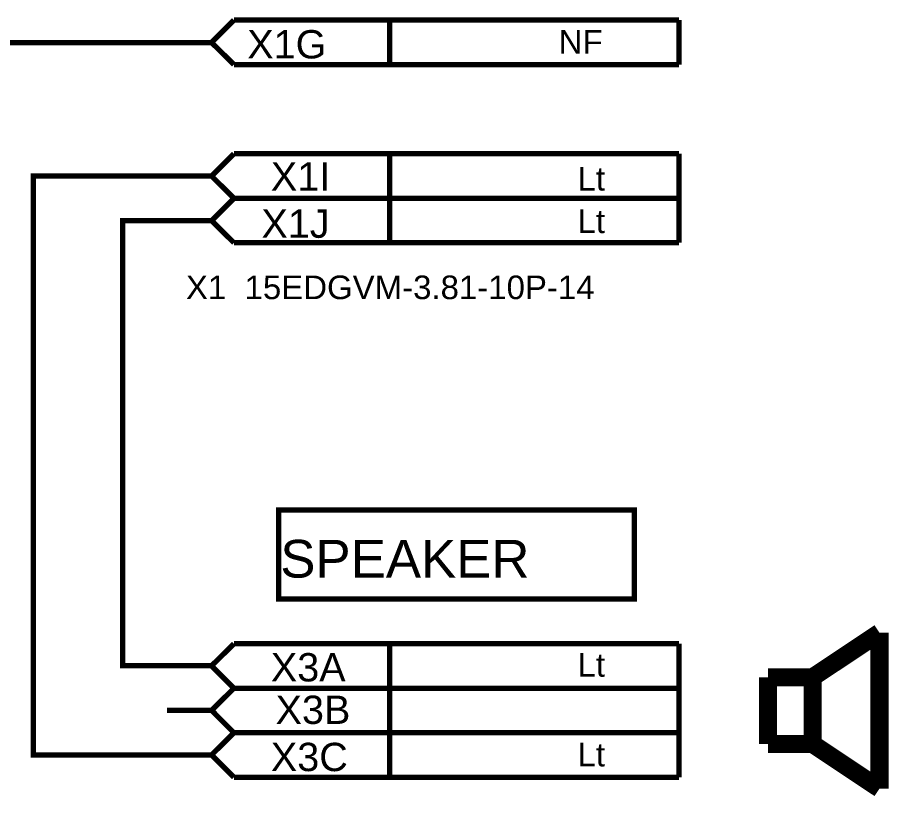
# Model space of a CAD drawing. Header units: millimetres. Extents: x -2024 to 917, y -725 to 13.
# Drawn here: x -1420.06 to -1371.16, y -436.56 to -392.77 of the extents above; entities that cross this region are included whole.
import ezdxf

# ---------------------------------------------------------------- set-up
doc = ezdxf.new("R2010")
doc.units = ezdxf.units.MM
doc.styles.get("Standard").update_dxf_attribs({"font": 'arial.ttf'})

msp = doc.modelspace()

# ---------------------------------------------------------------- linework, layer by layer
at = {"color": 7}
for points, const_width in [([(-1409.158, -394.174), (-1407.901, -392.915)], 0.3), ([(-1407.901, -392.915), (-1382.925, -392.915)], 0.3), ([(-1399.162, -392.915), (-1399.162, -395.416)], 0.3), ([(-1382.925, -392.915), (-1382.925, -395.416)], 0.3), ([(-1421.654, -394.174), (-1419.155, -394.174)], 0.3), ([(-1419.155, -394.174), (-1411.658, -394.174)], 0.3), ([(-1409.158, -394.174), (-1411.658, -394.174)], 0.3), ([(-1407.901, -395.416), (-1409.158, -394.174)], 0.3), ([(-1382.925, -395.416), (-1407.901, -395.416)], 0.3), ([(-1409.158, -401.675), (-1407.901, -400.416)], 0.3), ([(-1407.901, -400.416), (-1382.925, -400.416)], 0.3), ([(-1399.162, -400.416), (-1399.162, -402.917)], 0.3), ([(-1382.925, -400.416), (-1382.925, -402.917)], 0.3), ([(-1411.658, -434.163), (-1419.155, -434.163), (-1419.155, -401.675), (-1411.658, -401.675)], 0.3), ([(-1409.158, -401.675), (-1411.658, -401.675)], 0.3), ([(-1407.901, -402.917), (-1409.158, -401.675)], 0.3), ([(-1409.158, -404.175), (-1407.901, -402.917)], 0.3), ([(-1407.901, -402.917), (-1382.925, -402.917)], 0.3), ([(-1382.925, -402.917), (-1407.901, -402.917)], 0.3), ([(-1399.162, -402.917), (-1399.162, -405.417)], 0.3), ([(-1382.925, -402.917), (-1382.925, -405.417)], 0.3), ([(-1411.658, -404.175), (-1414.157, -404.175), (-1414.157, -429.163), (-1411.658, -429.163)], 0.3), ([(-1409.158, -404.175), (-1411.658, -404.175)], 0.3), ([(-1407.901, -405.417), (-1409.158, -404.175)], 0.3), ([(-1382.925, -405.417), (-1407.901, -405.417)], 0.3), ([(-1375.427, -429.808), (-1371.67, -427.308)], 1.016), ([(-1371.67, -427.308), (-1371.67, -436.051)], 1.016), ([(-1409.158, -429.163), (-1407.901, -427.921)], 0.3), ([(-1407.901, -427.921), (-1382.925, -427.921)], 0.3), ([(-1399.162, -427.921), (-1399.162, -430.421)], 0.3), ([(-1382.925, -427.921), (-1382.925, -430.421)], 0.3), ([(-1409.158, -429.163), (-1411.658, -429.163)], 0.3), ([(-1407.901, -430.421), (-1409.158, -429.163)], 0.3), ([(-1375.427, -429.808), (-1377.927, -429.808)], 1.016), ([(-1377.927, -429.808), (-1377.927, -433.551)], 1.016), ([(-1375.427, -433.551), (-1375.427, -429.808)], 1.016), ([(-1409.158, -431.663), (-1407.901, -430.421)], 0.3), ([(-1382.925, -430.421), (-1407.901, -430.421)], 0.3), ([(-1407.901, -430.421), (-1382.925, -430.421)], 0.3), ([(-1399.162, -430.421), (-1399.162, -432.922)], 0.3), ([(-1382.925, -430.421), (-1382.925, -432.922)], 0.3), ([(-1409.158, -431.663), (-1411.658, -431.663)], 0.3), ([(-1407.901, -432.922), (-1409.158, -431.663)], 0.3), ([(-1409.158, -434.163), (-1407.901, -432.922)], 0.3), ([(-1382.925, -432.922), (-1407.901, -432.922)], 0.3), ([(-1407.901, -432.922), (-1382.925, -432.922)], 0.3), ([(-1399.162, -432.922), (-1399.162, -435.422)], 0.3), ([(-1382.925, -432.922), (-1382.925, -435.422)], 0.3), ([(-1377.927, -433.551), (-1375.427, -433.551)], 1.016), ([(-1371.67, -436.051), (-1375.427, -433.551)], 1.016), ([(-1409.158, -434.163), (-1411.658, -434.163)], 0.3), ([(-1407.901, -435.422), (-1409.158, -434.163)], 0.3), ([(-1382.925, -435.422), (-1407.901, -435.422)], 0.3)]:
    msp.add_lwpolyline(points, dxfattribs=dict(at, const_width=const_width))
for points, const_width in [([(-1405.401, -420.42), (-1385.424, -420.42), (-1385.424, -425.42), (-1405.401, -425.42), (-1405.401, -420.42)], 0.3), ([(-1405.401, -420.42), (-1405.401, -425.42), (-1385.424, -425.42), (-1385.424, -420.42), (-1405.401, -420.42), (-1405.401, -420.42)], 0.0991)]:
    msp.add_lwpolyline(points, close=True, dxfattribs=dict(at, const_width=const_width))

# ---------------------------------------------------------------- texts
for s, height, p in [('X1G', 1.5897, (-1407.156, -395.068)), ('NF', 1.3247, (-1389.678, -394.803)), ('X1I', 1.5897, (-1405.832, -402.486)), ('Lt', 1.3247, (-1388.619, -402.486)), ('X1J', 1.5897, (-1406.361, -405.136)), ('Lt', 1.3247, (-1388.619, -404.871)), ('X1  15EDGVM-3.81-10P-14', 1.32471, (-1410.598, -408.58)), ('SPEAKER', 2.1195, (-1405.302, -424.212)), ('X3A', 1.5897, (-1405.832, -430.04)), ('Lt', 1.3247, (-1388.619, -429.775)), ('X3B', 1.5897, (-1405.567, -432.425)), ('X3C', 1.5897, (-1405.832, -435.074)), ('Lt', 1.3247, (-1388.619, -434.809))]:
    msp.add_text(s, height=height, dxfattribs=at).set_placement(p)

doc.saveas('drawing.dxf')
